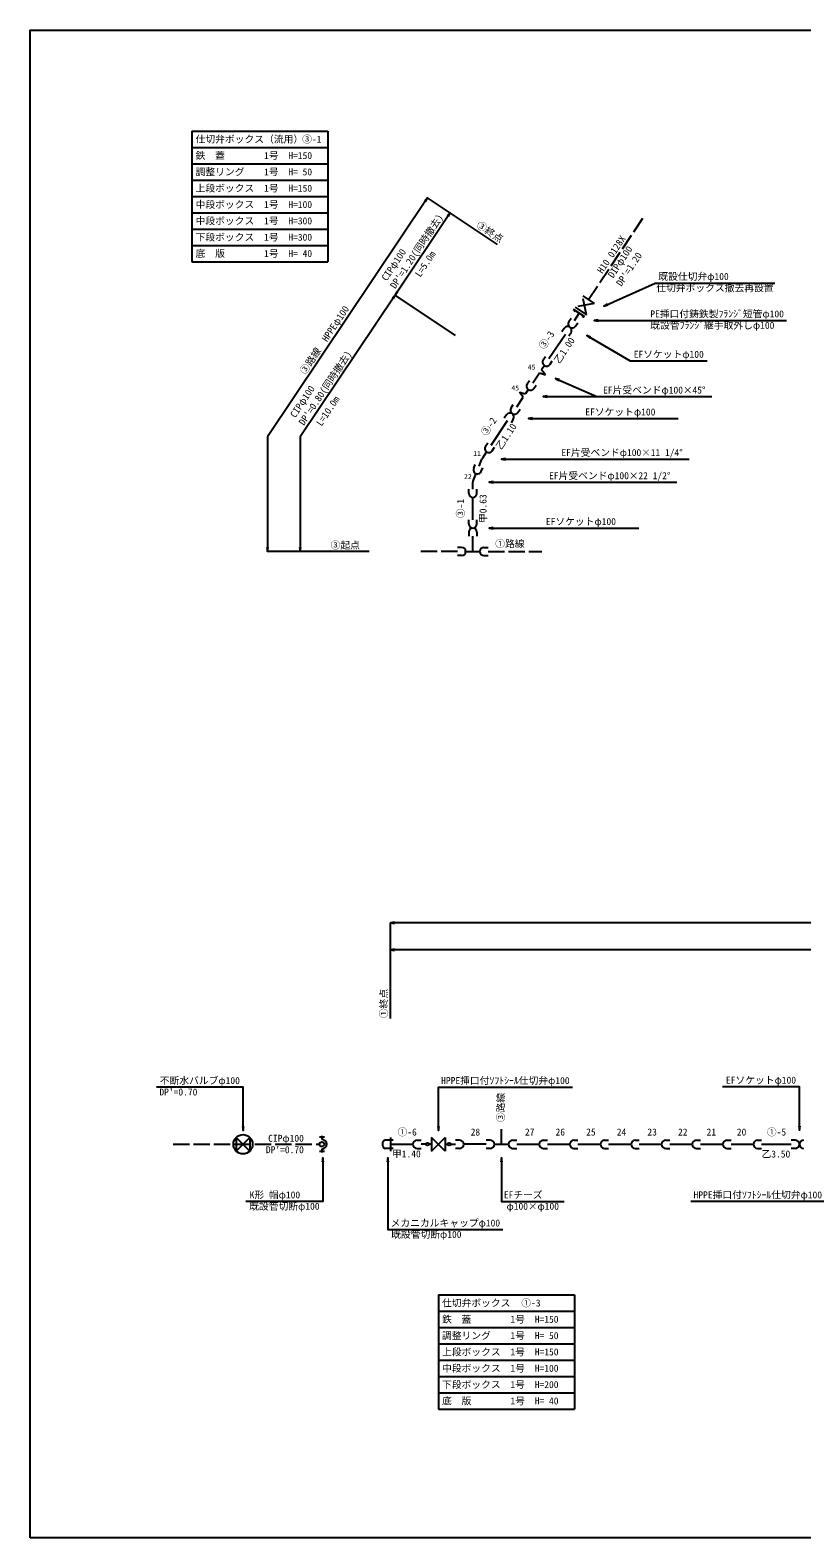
# Model space of a CAD drawing. Units: millimetres on the paper. Extents: x 20 to 1164, y 20 to 574.
# Drawn here: x 20 to 304, y 20 to 574 of the extents above; entities that cross this region are included whole.
import ezdxf
from ezdxf.enums import TextEntityAlignment as Align

# ---------------------------------------------------------------- set-up
doc = ezdxf.new("R2010")
doc.units = ezdxf.units.MM
doc.linetypes.add('DASHED', pattern=[7.5, 6, -1.5])
doc.layers.add('V-nasSTD', color=7, linetype='Continuous', lineweight=25)
doc.layers.add('配管図', color=7, linetype='Continuous', lineweight=25)
doc.styles.add('ＭＳ ゴシック', font='')
doc.styles.get('ＭＳ ゴシック').set_extended_font_data('MS Gothic')

# ---------------------------------------------------------------- blocks, each defined once
blk = doc.blocks.new('open_arrow')
at = {"color": 0, "linetype": 'Continuous', "lineweight": -2}
blk.add_lwpolyline([(7.5, 1.25), (0, 0), (7.5, -1.25)], dxfattribs=at)

msp = doc.modelspace()

# ---------------------------------------------------------------- linework, layer by layer
at = {"layer": 'V-nasSTD'}
msp.add_lwpolyline([(20, 20), (20, 574), (821, 574), (821, 20)], close=True, dxfattribs=at)
at = {"layer": '配管図'}
for p, q in [((79.447, 536.88), (79.447, 488.88)), ((79.447, 536.88), (129.447, 536.88)), ((129.447, 536.88), (129.447, 488.88)), ((79.447, 530.88), (129.447, 530.88)), ((79.447, 524.88), (129.447, 524.88)), ((79.447, 518.88), (129.447, 518.88)), ((79.447, 512.88), (129.447, 512.88)), ((165.986, 512.426), (107.24, 424.505)), ((191.757, 495.207), (165.986, 512.426)), ((79.447, 506.88), (129.447, 506.88)), ((174.301, 506.871), (154.099, 476.636)), ((79.447, 500.88), (129.447, 500.88)), ((79.447, 494.88), (129.447, 494.88)), ((79.447, 488.88), (129.447, 488.88)), ((154.099, 476.636), (119.267, 424.505)), ((176.283, 461.814), (154.099, 476.636)), ((107.24, 424.505), (107.24, 382.444)), ((119.267, 424.505), (119.267, 382.444)), ((182.652, 382.444), (182.652, 388.044)), ((144.516, 382.444), (107.24, 382.444)), ((178.537, 383.944), (177.037, 383.944)), ((180.037, 382.444), (185.267, 382.444)), ((186.767, 383.944), (188.267, 383.944)), ((178.537, 380.944), (177.037, 380.944)), ((186.767, 380.944), (188.267, 380.944)), ((640.915, 246.038), (152.426, 246.038)), ((152.426, 210.789), (152.426, 246.038)), ((620.543, 236.038), (152.426, 236.038)), ((170, 109.26), (170, 67.26)), ((170, 109.26), (220, 109.26)), ((220, 109.26), (220, 67.26)), ((170, 103.26), (220, 103.26)), ((170, 97.26), (220, 97.26)), ((170, 91.26), (220, 91.26)), ((170, 85.26), (220, 85.26)), ((170, 79.26), (220, 79.26)), ((170, 73.26), (220, 73.26)), ((170, 67.26), (220, 67.26))]:
    msp.add_line(p, q, dxfattribs=at)
at = {"layer": '配管図', "linetype": 'DASHED'}
for p, q in [((225.119, 474.985), (245.179, 505.008)), ((227.197, 473.596), (220.262, 472.217)), ((220.262, 472.217), (224.42, 469.439)), ((223.04, 476.374), (227.197, 473.596)), ((224.42, 469.439), (223.04, 476.374)), ((177.037, 382.444), (163.615, 382.444)), ((188.267, 382.444), (208.052, 382.444)), ((72.55, 164.62), (126.353, 164.62))]:
    msp.add_line(p, q, dxfattribs=at)
at = {"layer": '配管図', "color": 1}
for p, q in [((223.864, 468.607), (219.707, 471.385)), ((220.062, 471.148), (219.953, 470.632)), ((219.953, 470.632), (220.388, 470.93)), ((220.087, 471.131), (220.156, 470.781)), ((220.268, 470.848), (220.231, 471.035)), ((217.927, 466.922), (218.76, 468.169)), ((220.008, 467.336), (221.785, 469.996)), ((220.048, 470.697), (220.009, 470.896)), ((220.421, 465.255), (221.255, 466.502)), ((223.105, 468.526), (223.214, 469.042)), ((223.54, 468.824), (223.105, 468.526)), ((223.129, 468.639), (223.328, 468.678)), ((223.129, 468.639), (223.328, 468.678)), ((223.515, 468.841), (223.165, 468.771)), ((223.184, 468.9), (223.371, 468.937)), ((210.622, 453.289), (216.674, 462.347)), ((216.26, 464.427), (215.427, 463.18)), ((218.755, 462.761), (217.922, 461.513)), ((208.955, 450.795), (207.886, 449.194)), ((209.316, 447.397), (207.886, 449.194)), ((208.542, 452.875), (209.375, 454.122)), ((211.036, 451.208), (211.869, 452.456)), ((202.628, 444.025), (203.462, 445.272)), ((204.709, 444.439), (207.108, 448.03)), ((205.123, 442.358), (205.956, 443.606)), ((207.108, 448.03), (209.316, 447.397)), ((198.796, 435.589), (201.195, 439.18)), ((201.195, 439.18), (199.765, 440.977)), ((199.765, 440.977), (201.973, 440.344)), ((203.042, 441.945), (201.973, 440.344)), ((195.048, 432.68), (194.215, 431.433)), ((196.715, 435.175), (197.548, 436.422)), ((199.209, 433.508), (200.043, 434.756)), ((189.41, 421.542), (195.462, 430.6)), ((197.543, 431.014), (196.71, 429.767)), ((187.33, 421.128), (188.163, 422.376)), ((184.943, 413.808), (186.01, 416.384)), ((187.743, 419.048), (186.195, 416.73)), ((189.824, 419.462), (190.657, 420.709)), ((183.795, 411.036), (182.805, 408.646)), ((182.983, 412.996), (183.557, 414.382)), ((185.755, 411.848), (186.329, 413.234)), ((181.152, 403.794), (181.152, 405.294)), ((182.652, 405.294), (182.652, 407.881)), ((184.152, 403.794), (184.152, 405.294)), ((182.652, 394.044), (182.652, 402.294)), ((181.152, 392.544), (181.152, 394.044)), ((184.152, 392.544), (184.152, 394.044)), ((181.152, 389.544), (181.152, 388.044)), ((184.152, 389.544), (184.152, 388.044)), ((95.722, 167.12), (95.722, 162.12)), ((95.722, 162.12), (100.722, 167.12)), ((100.722, 162.12), (95.722, 167.12)), ((100.722, 167.12), (100.722, 162.12)), ((128.103, 167.253), (126.353, 167.253)), ((127.228, 167.683), (127.228, 166.37)), ((152.426, 167.12), (152.426, 162.12)), ((167.5, 167.12), (167.5, 162.12)), ((167.5, 162.12), (172.5, 167.12)), ((172.5, 162.12), (167.5, 167.12)), ((172.5, 167.12), (172.5, 162.12)), ((193.189, 164.62), (193.189, 170.22)), ((128.103, 161.988), (126.353, 161.988)), ((127.228, 162.87), (127.228, 161.558)), ((153.426, 166.12), (150.426, 166.12)), ((153.426, 163.12), (150.426, 163.12)), ((152.426, 164.62), (160.676, 164.62)), ((162.176, 166.12), (163.676, 166.12)), ((162.176, 163.12), (163.676, 163.12)), ((165.559, 164.62), (163.676, 164.62)), ((167.5, 164.62), (166.559, 164.62)), ((172.5, 164.62), (173.441, 164.62)), ((174.441, 164.62), (176.324, 164.62)), ((177.824, 166.12), (176.324, 166.12)), ((177.824, 163.12), (176.324, 163.12)), ((187.574, 164.62), (179.324, 164.62)), ((189.074, 166.12), (187.574, 166.12)), ((189.074, 163.12), (187.574, 163.12)), ((190.574, 164.62), (195.804, 164.62)), ((197.304, 166.12), (198.804, 166.12)), ((197.304, 163.12), (198.804, 163.12)), ((198.804, 164.62), (207.054, 164.62)), ((208.554, 166.12), (210.054, 166.12)), ((208.554, 163.12), (210.054, 163.12)), ((210.054, 164.62), (218.304, 164.62)), ((219.804, 166.12), (221.304, 166.12)), ((219.804, 163.12), (221.304, 163.12)), ((221.304, 164.62), (229.554, 164.62)), ((231.054, 166.12), (232.554, 166.12)), ((231.054, 163.12), (232.554, 163.12)), ((232.554, 164.62), (240.804, 164.62)), ((242.304, 166.12), (243.804, 166.12)), ((242.304, 163.12), (243.804, 163.12)), ((243.804, 164.62), (252.054, 164.62)), ((253.554, 166.12), (255.054, 166.12)), ((253.554, 163.12), (255.054, 163.12)), ((255.054, 164.62), (263.304, 164.62)), ((264.804, 166.12), (266.304, 166.12)), ((264.804, 163.12), (266.304, 163.12)), ((266.304, 164.62), (274.554, 164.62)), ((276.054, 166.12), (277.554, 166.12)), ((276.054, 163.12), (277.554, 163.12)), ((277.554, 164.62), (285.804, 164.62)), ((287.304, 166.12), (288.804, 166.12)), ((287.304, 163.12), (288.804, 163.12)), ((288.804, 164.62), (299.698, 164.62)), ((301.198, 166.12), (299.698, 166.12)), ((301.198, 163.12), (299.698, 163.12))]:
    msp.add_line(p, q, dxfattribs=at)
at = {"layer": '配管図'}
for points in [[(165.361, 511.04), (165.986, 512.426), (164.945, 511.318)], [(173.676, 505.485), (174.301, 506.871), (173.26, 505.762)], [(153.474, 475.25), (154.099, 476.636), (153.058, 475.528)], [(154.725, 478.022), (154.099, 476.636), (155.141, 477.745)], [(230.768, 472.64), (249.642, 481.083), (293.642, 481.083)], [(227.224, 467.336), (246.932, 467.336), (297.932, 467.336)], [(224.513, 461.751), (240.54, 452.498), (268.79, 452.498)], [(212.999, 446.046), (228.229, 439.343), (234.229, 439.343)], [(208.52, 439.343), (228.229, 439.343), (270.479, 439.343)], [(203.146, 431.3), (222.855, 431.3), (258.105, 431.3)], [(193.18, 416.384), (212.888, 416.384), (262.138, 416.384)], [(188.652, 407.881), (208.361, 407.881), (257.611, 407.881)], [(188.652, 391.044), (208.361, 391.044), (243.611, 391.044)], [(106.99, 383.944), (107.24, 382.444), (107.49, 383.944)], [(119.017, 383.944), (119.267, 382.444), (119.517, 383.944)], [(153.926, 246.288), (152.426, 246.038), (153.926, 245.788)], [(153.926, 236.288), (152.426, 236.038), (153.926, 235.788)], [(98.222, 169.621), (98.222, 185.624), (66.472, 185.624)], [(170, 169.62), (170, 185.624), (219.25, 185.624)], [(302.698, 169.78), (302.698, 185.784), (274.448, 185.784)], [(127.551, 159.621), (127.551, 143.617), (99.301, 143.617)], [(151.454, 159.621), (151.454, 133.289), (193.704, 133.289)], [(193.189, 159.621), (193.189, 143.617), (216.189, 143.617)], [(312.022, 159.621), (312.022, 143.617), (262.772, 143.617)]]:
    msp.add_lwpolyline(points, dxfattribs=at)
at = {"layer": '配管図', "color": 1}
for centre, radius in [((98.222, 164.62), 3.535), ((127.228, 164.62), 0.875), ((166.059, 164.62), 0.5), ((173.941, 164.62), 0.5)]:
    msp.add_circle(centre, radius, dxfattribs=at)
for centre, radius, start, end in [((219.174, 466.088), 1.5, 146.25361, 326.25361), ((217.508, 463.594), 1.5, 326.25361, 146.25361), ((209.789, 452.042), 1.5, 146.25, 326.25), ((203.875, 443.192), 1.5, 146.25, 326.25), ((196.296, 431.847), 1.5, 326.25361, 146.25361), ((197.962, 434.342), 1.5, 146.25361, 326.25361), ((188.577, 420.295), 1.5, 146.25, 326.25), ((187.858, 415.619), 2, 146.25, 157.5), ((184.369, 412.422), 1.5, 157.5, 337.5), ((184.652, 407.881), 2, 157.5, 180), ((182.652, 403.794), 1.5, 179.99972, 359.99972), ((182.652, 392.544), 1.5, 180, 0), ((182.652, 389.544), 1.5, 360, 180), ((127.228, 164.62), 1.75, 270, 90), ((151.051, 164.62), 1.625, 112.61986, 247.38014), ((162.176, 164.62), 1.5, 90, 270), ((177.824, 164.62), 1.5, 270, 90), ((189.074, 164.62), 1.5, 270, 90), ((197.304, 164.62), 1.5, 90, 270), ((208.554, 164.62), 1.5, 90, 270), ((219.804, 164.62), 1.5, 90, 270), ((231.054, 164.62), 1.5, 90, 270), ((242.304, 164.62), 1.5, 90, 270), ((253.554, 164.62), 1.5, 90, 270), ((264.804, 164.62), 1.5, 90, 270), ((276.054, 164.62), 1.5, 90, 270), ((287.304, 164.62), 1.5, 90, 270), ((301.198, 164.62), 1.5, 270, 90), ((304.198, 164.62), 1.5, 90, 270)]:
    msp.add_arc(centre, radius, start, end, dxfattribs=at)
at = {"layer": '配管図'}
for centre, start, end in [((178.537, 382.444), 270, 90), ((186.767, 382.444), 90, 270)]:
    msp.add_arc(centre, 1.5, start, end, dxfattribs=at)

# ---------------------------------------------------------------- block references
at = {"layer": '配管図', "xscale": 0.2, "yscale": 0.2}
for p, rotation in [((230.768, 472.64), 24.1), ((224.513, 461.751), 330), ((212.999, 446.046), 336.2), ((98.222, 169.621), 90), ((170, 169.62), 90), ((302.698, 169.78), 90), ((127.551, 159.621), 270), ((151.454, 159.621), 270), ((193.189, 159.621), 270)]:
    msp.add_blockref('open_arrow', p, dxfattribs=dict(at, rotation=rotation))
for p in [(227.224, 467.336), (208.52, 439.343), (203.146, 431.3), (193.18, 416.384), (188.652, 407.881), (188.652, 391.044)]:
    msp.add_blockref('open_arrow', p, dxfattribs=at)

# ---------------------------------------------------------------- texts
at = {"layer": '配管図', "style": 'ＭＳ ゴシック'}
for s, p in [('仕切弁ボックス（流用）', (80.797, 531.869)), ('③-1', (119.956, 531.869)), ('鉄\u3000蓋\u3000\u3000\u3000\u30001号\u3000H=150', (80.797, 525.869)), ('調整リング\u3000\u30001号\u3000H= 50', (80.797, 519.869)), ('上段ボックス\u30001号\u3000H=150', (80.797, 513.869)), ('中段ボックス\u30001号\u3000H=100', (80.797, 507.869)), ('中段ボックス\u30001号\u3000H=300', (80.797, 501.869)), ('下段ボックス\u30001号\u3000H=300', (80.797, 495.869)), ('底\u3000版\u3000\u3000\u3000\u30001号\u3000H= 40', (80.797, 489.869)), ('③起点', (130.391, 382.699)), ('①路線', (190.894, 383.22)), ('仕切弁ボックス', (171.35, 104.249)), ('①-3', (200.484, 104.249)), ('鉄\u3000蓋\u3000\u3000\u3000\u30001号\u3000H=150', (171.35, 98.249)), ('調整リング\u3000\u30001号\u3000H= 50', (171.35, 92.249)), ('上段ボックス\u30001号\u3000H=150', (171.35, 86.249)), ('中段ボックス\u30001号\u3000H=100', (171.35, 80.249)), ('下段ボックス\u30001号\u3000H=200', (171.35, 74.249)), ('底\u3000版\u3000\u3000\u3000\u30001号\u3000H= 40', (171.35, 68.249))]:
    msp.add_text(s, height=2.566, dxfattribs=at).set_placement(p, align=Align.BOTTOM_LEFT)
for s, rotation, p in [("DP'=1.20(同時撤去)", 56.25, (163.678, 491.601)), ('CIPφ100', 56.25, (155.324, 486.659)), ('L=5.0m', 56.25, (166.905, 486.956)), ('③路線\u3000HPPEφ100', 56.25, (129.887, 459.03)), ('③-3', 56.25, (211.481, 458.968)), ('乙1.00', 56.25, (218.003, 455.202)), ("DP'=0.80(同時撤去)", 56.25, (130.098, 441.345)), ('CIPφ100', 56.25, (121.744, 436.403)), ('L=10.0m', 56.25, (131.094, 432.943)), ('③-2', 56.25, (190.269, 427.221)), ('乙1.10', 56.25, (196.598, 423.567)), ('③-1', 90, (180.212, 398.171)), ('甲0.63', 90, (188.466, 398.171))]:
    msp.add_text(s, height=2.566, rotation=rotation, dxfattribs=at).set_placement(p, align=Align.BOTTOM_CENTER)
for s, rotation, p in [('③終点', 326.25, (183.343, 501.136)), ('①終点', 90, (151.981, 210.946)), ('③路線', 90, (194.983, 172.751))]:
    msp.add_text(s, height=2.566, rotation=rotation, dxfattribs=at).set_placement(p, align=Align.BOTTOM_LEFT)
for s, p in [('H10 0128X', (239.637, 496.974)), ('DIPφ100', (242.156, 493.185)), ("DP'=1.20", (245.649, 490.852))]:
    msp.add_text(s, height=2.566, rotation=56.25, dxfattribs=at).set_placement(p, align=Align.BOTTOM_RIGHT)
for s, p in [('既設仕切弁φ100', (263.767, 481.433)), ('仕切弁ボックス撤去再設置', (271.642, 477.233)), ('PE挿口付鋳鉄製ﾌﾗﾝｼﾞ短管φ100', (272.432, 467.686)), ('既設管ﾌﾗﾝｼﾞ継手取外しφ100 ', (271.557, 463.486)), ('EFソケットφ100', (254.665, 452.848)), ('EF片受ベンドφ100×45°', (249.354, 439.693)), ('EFソケットφ100\u3000\u3000', (240.48, 431.65)), ('EF片受ベンドφ100×11 1/4°', (237.513, 416.734)), ('EF片受ベンドφ100×22 1/2°', (232.986, 408.231)), ('EFソケットφ100\u3000\u3000', (225.986, 391.394)), ('不断水バルブφ100', (82.347, 185.974)), ('HPPE挿口付ｿﾌﾄｼｰﾙ仕切弁φ100', (194.625, 185.974)), ('EFソケットφ100', (288.573, 186.134)), ("DP'=0.70", (74.472, 181.774)), ('①-6', (158.541, 167.061)), ('28', (183.613, 167.061)), ('27', (203.558, 167.061)), ('26', (214.807, 167.061)), ('25', (226.057, 167.061)), ('24', (237.307, 167.061)), ('23', (248.557, 167.061)), ('22', (259.807, 167.061)), ('21', (270.299, 167.052)), ('20', (281.422, 167.061)), ('①-5', (294.254, 167.061)), ('甲1.40', (158.238, 159.034)), ('乙3.50', (294.036, 158.983)), ('K形 帽φ100', (109.926, 143.967)), ('EFチーズ', (201.189, 143.967)), ('HPPE挿口付ｿﾌﾄｼｰﾙ仕切弁φ100', (287.397, 143.967)), ('既設管切断φ100', (113.426, 139.767)), ('φ100×φ100', (204.689, 139.767)), ('既設管切断φ100', (165.579, 129.439)), ('メカニカルキャップφ100', (172.579, 133.639))]:
    msp.add_text(s, height=2.566, dxfattribs=at).set_placement(p, align=Align.BOTTOM_CENTER)
at = {"layer": '配管図', "color": 1, "style": 'ＭＳ ゴシック'}
for s, p in [('45', (202.844, 451.103)), ('45', (196.795, 443.428)), ('11', (182.782, 419.393)), ('22', (179.424, 410.89))]:
    msp.add_text(s, height=1.833, dxfattribs=at).set_placement(p, align=Align.TOP_LEFT)
at = {"layer": '配管図', "style": 'ＭＳ ゴシック'}
for s, p in [('CIPφ100', (120.579, 164.765)), ("DP'=0.70", (120.579, 160.565))]:
    msp.add_text(s, height=2.566, dxfattribs=at).set_placement(p, align=Align.BOTTOM_RIGHT)

doc.saveas('drawing.dxf')
